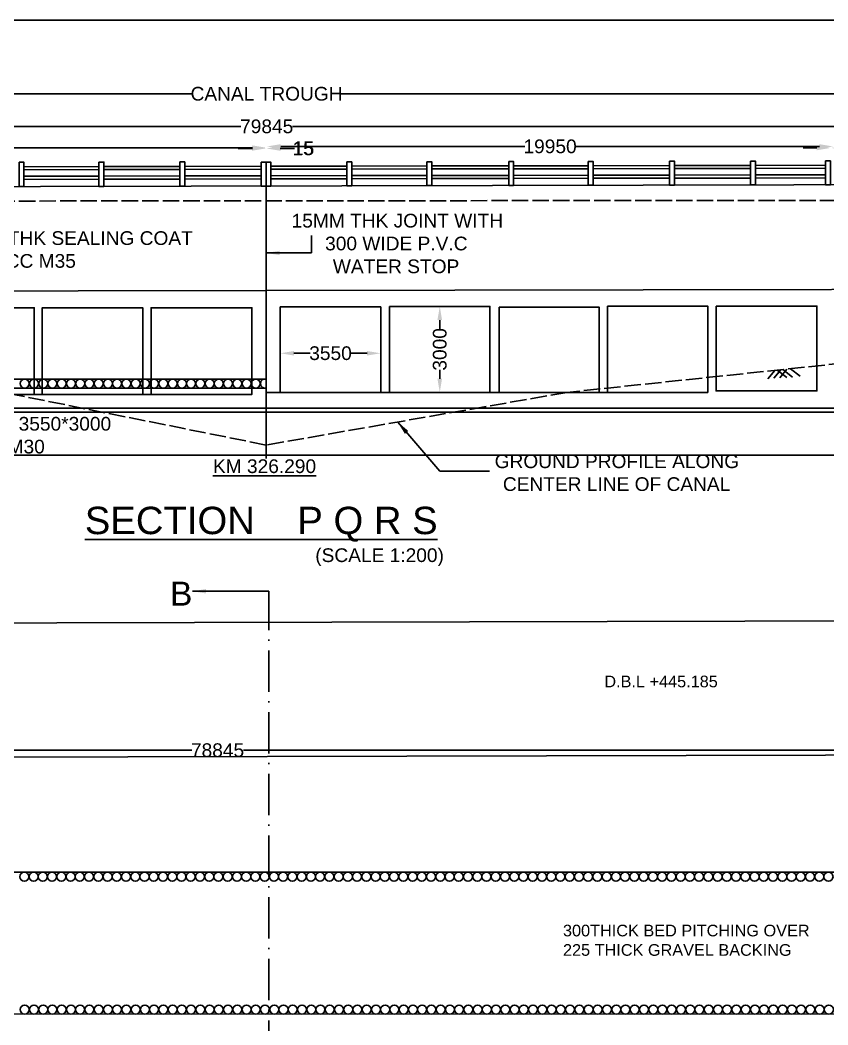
# Model space of a CAD drawing. Header units: millimetres. Extents: x 5124 to 2147772, y 2311 to 45646412.
# Drawn here: x 2106036 to 2117835, y 45631745 to 45646412 of the extents above; entities that cross this region are included whole.
import ezdxf

# ---------------------------------------------------------------- set-up
doc = ezdxf.new("R2010")
doc.units = ezdxf.units.MM
doc.header["$MEASUREMENT"] = 0
doc.linetypes.add('ACAD_ISO02W100', pattern=[15, 12, -3])
doc.linetypes.add('ACAD_ISO10W100', pattern=[18, 12, -3, 0, -3])
for name, color, linetype in [('DIMENSION', 7, 'Continuous'), ('DRAWING', 7, 'Continuous'), ('TEXT', 7, 'Continuous')]:
    doc.layers.add(name, color=color, linetype=linetype)
doc.styles.get("Standard").update_dxf_attribs({"font": 'arial.ttf', "height": 200})
doc.dimstyles.get("Standard").update_dxf_attribs({"dimtxt": 225, "dimasz": 200, "dimexe": 0.18, "dimexo": 0.0625, "dimgap": 0.09, "dimtad": 0, "dimdec": 0, "dimzin": 0, "dimdsep": 46, "dimtxsty": 'Standard', "dimcen": 0.09, "dimse1": 1, "dimse2": 1, "dimadec": 0, "dimazin": 0, "dimtfac": 1, "dimtdec": 0, "dimtofl": 0, "dimtmove": 0, "dimatfit": 3, "dimfxl": 1, "dimtolj": 1, "dimtzin": 0, "dimarcsym": 0})

# ---------------------------------------------------------------- blocks, each defined once
blk = doc.blocks.new('*D84')
at = {"layer": 'Defpoints', "color": 0, "transparency": 16777216}
for p in [(2109629, 45644550), (2101363, 45644321), (2109629, 45644338)]:
    blk.add_point(p, dxfattribs=at)
at = {"layer": 'DIMENSION', "color": 0, "lineweight": -2, "transparency": 16777216}
for p, q in [((2101563, 45644550), (2105129, 45644550)), ((2109429, 45644550), (2105863, 45644550))]:
    blk.add_line(p, q, dxfattribs=at)
at = {"layer": 'DIMENSION', "color": 0, "transparency": 16777216}
for points in [[(2101563, 45644583), (2101563, 45644517), (2101363, 45644550)], [(2109429, 45644583), (2109429, 45644517), (2109629, 45644550)]]:
    blk.add_solid(points, dxfattribs=at)
at = {"layer": 'DIMENSION', "color": 0, "transparency": 16777216, "insert": (2105496, 45644550), "char_height": 200, "attachment_point": 5}
blk.add_mtext('\\A1;19950', dxfattribs=at)
blk = doc.blocks.new('*D85')
at = {"layer": 'Defpoints', "color": 0, "transparency": 16777216}
for p in [(2109634, 45644539), (2109623, 45644338), (2109634, 45644338)]:
    blk.add_point(p, dxfattribs=at)
at = {"layer": 'DIMENSION', "color": 0, "lineweight": -2, "transparency": 16777216}
for p, q in [((2109423, 45644539), (2109223, 45644539)), ((2109834, 45644539), (2110034, 45644539))]:
    blk.add_line(p, q, dxfattribs=at)
at = {"layer": 'DIMENSION', "color": 0, "transparency": 16777216}
for points in [[(2109423, 45644572), (2109423, 45644505), (2109623, 45644539)], [(2109834, 45644572), (2109834, 45644505), (2109634, 45644539)]]:
    blk.add_solid(points, dxfattribs=at)
at = {"layer": 'DIMENSION', "color": 0, "transparency": 16777216, "insert": (2110169, 45644539), "char_height": 200, "attachment_point": 5}
blk.add_mtext('\\A1;15', dxfattribs=at)
blk = doc.blocks.new('*D86')
at = {"layer": 'Defpoints', "color": 0, "transparency": 16777216}
for p in [(2109643, 45644540), (2109629, 45644338), (2109643, 45644338)]:
    blk.add_point(p, dxfattribs=at)
at = {"layer": 'DIMENSION', "color": 0, "lineweight": -2, "transparency": 16777216}
for p, q in [((2109429, 45644540), (2109229, 45644540)), ((2109843, 45644540), (2110043, 45644540))]:
    blk.add_line(p, q, dxfattribs=at)
at = {"layer": 'DIMENSION', "color": 0, "transparency": 16777216}
for points in [[(2109429, 45644574), (2109429, 45644507), (2109629, 45644540)], [(2109843, 45644574), (2109843, 45644507), (2109643, 45644540)]]:
    blk.add_solid(points, dxfattribs=at)
at = {"layer": 'DIMENSION', "color": 0, "transparency": 16777216, "insert": (2110178, 45644540), "char_height": 200, "attachment_point": 5}
blk.add_mtext('\\A1;15', dxfattribs=at)
blk = doc.blocks.new('*D87')
at = {"layer": 'Defpoints', "color": 0, "transparency": 16777216}
for p in [(2117910, 45644568), (2109643, 45644338), (2117910, 45644356)]:
    blk.add_point(p, dxfattribs=at)
at = {"layer": 'DIMENSION', "color": 0, "lineweight": -2, "transparency": 16777216}
for p, q in [((2109843, 45644568), (2113410, 45644568)), ((2117710, 45644568), (2114143, 45644568))]:
    blk.add_line(p, q, dxfattribs=at)
at = {"layer": 'DIMENSION', "color": 0, "transparency": 16777216}
for points in [[(2109843, 45644601), (2109843, 45644534), (2109643, 45644568)], [(2117710, 45644601), (2117710, 45644534), (2117910, 45644568)]]:
    blk.add_solid(points, dxfattribs=at)
at = {"layer": 'DIMENSION', "color": 0, "transparency": 16777216, "insert": (2113777, 45644568), "char_height": 200, "attachment_point": 5}
blk.add_mtext('\\A1;19950', dxfattribs=at)
blk = doc.blocks.new('*D88')
at = {"layer": 'Defpoints', "color": 0, "transparency": 16777216}
for p in [(2117886, 45644546), (2117872, 45644344), (2117886, 45644344)]:
    blk.add_point(p, dxfattribs=at)
at = {"layer": 'DIMENSION', "color": 0, "lineweight": -2, "transparency": 16777216}
for p, q in [((2117672, 45644546), (2117472, 45644546)), ((2118086, 45644546), (2118286, 45644546))]:
    blk.add_line(p, q, dxfattribs=at)
at = {"layer": 'DIMENSION', "color": 0, "transparency": 16777216}
for points in [[(2117672, 45644579), (2117672, 45644512), (2117872, 45644546)], [(2118086, 45644579), (2118086, 45644512), (2117886, 45644546)]]:
    blk.add_solid(points, dxfattribs=at)
at = {"layer": 'DIMENSION', "color": 0, "transparency": 16777216, "insert": (2118421, 45644546), "char_height": 200, "attachment_point": 5}
blk.add_mtext('\\A1;15', dxfattribs=at)
blk = doc.blocks.new('*D90')
at = {"layer": 'Defpoints', "color": 0, "transparency": 16777216}
for p in [(2126153, 45645336), (2126153, 45645293), (2093119, 45645228)]:
    blk.add_point(p, dxfattribs=at)
at = {"layer": 'DIMENSION', "color": 0, "lineweight": -2, "transparency": 16777216}
for p, q in [((2093319, 45645336), (2108544, 45645336)), ((2125953, 45645336), (2110728, 45645336))]:
    blk.add_line(p, q, dxfattribs=at)
at = {"layer": 'DIMENSION', "color": 0, "transparency": 16777216}
for points in [[(2093319, 45645370), (2093319, 45645303), (2093119, 45645336)], [(2125953, 45645370), (2125953, 45645303), (2126153, 45645336)]]:
    blk.add_solid(points, dxfattribs=at)
at = {"layer": 'DIMENSION', "color": 0, "transparency": 16777216, "insert": (2109636, 45645336), "char_height": 200, "attachment_point": 5}
blk.add_mtext('\\A1;CANAL TROUGH', dxfattribs=at)
blk = doc.blocks.new('*D97')
at = {"layer": 'Defpoints', "color": 0, "transparency": 16777216}
for p in [(2109836, 45641549), (2111304, 45641549), (2111304, 45641549)]:
    blk.add_point(p, dxfattribs=at)
at = {"layer": 'DIMENSION', "color": 0, "lineweight": -2, "transparency": 16777216}
for p, q in [((2110036, 45641549), (2110272, 45641549)), ((2111104, 45641549), (2110868, 45641549))]:
    blk.add_line(p, q, dxfattribs=at)
at = {"layer": 'DIMENSION', "color": 0, "transparency": 16777216}
for points in [[(2110036, 45641582), (2110036, 45641516), (2109836, 45641549)], [(2111104, 45641582), (2111104, 45641516), (2111304, 45641549)]]:
    blk.add_solid(points, dxfattribs=at)
at = {"layer": 'DIMENSION', "color": 0, "transparency": 16777216, "insert": (2110570, 45641549), "char_height": 200, "attachment_point": 5}
blk.add_mtext('\\A1;3550', dxfattribs=at)
blk = doc.blocks.new('*D98')
at = {"layer": 'Defpoints', "color": 0, "transparency": 16777216}
for p in [(2112166, 45642234), (2112166, 45640978), (2112166, 45640978)]:
    blk.add_point(p, dxfattribs=at)
at = {"layer": 'DIMENSION', "color": 0, "lineweight": -2, "transparency": 16777216}
for p, q in [((2112166, 45642034), (2112166, 45641904)), ((2112166, 45641178), (2112166, 45641308))]:
    blk.add_line(p, q, dxfattribs=at)
at = {"layer": 'DIMENSION', "color": 0, "transparency": 16777216}
for points in [[(2112132, 45642034), (2112199, 45642034), (2112166, 45642234)], [(2112132, 45641178), (2112199, 45641178), (2112166, 45640978)]]:
    blk.add_solid(points, dxfattribs=at)
at = {"layer": 'DIMENSION', "color": 0, "transparency": 16777216, "insert": (2112166, 45641606), "char_height": 200, "attachment_point": 5, "rotation": 90}
blk.add_mtext('\\A1;3000', dxfattribs=at)
blk = doc.blocks.new('*D160')
at = {"layer": 'Defpoints', "color": 0, "transparency": 16777216}
for p in [(2126153, 45644888), (2126153, 45644860), (2093119, 45644810)]:
    blk.add_point(p, dxfattribs=at)
at = {"layer": 'DIMENSION', "color": 0, "lineweight": -2, "transparency": 16777216}
for p, q in [((2093319, 45644860), (2109261, 45644860)), ((2125953, 45644860), (2110014, 45644860))]:
    blk.add_line(p, q, dxfattribs=at)
at = {"layer": 'DIMENSION', "color": 0, "transparency": 16777216}
for points in [[(2093319, 45644893), (2093319, 45644827), (2093119, 45644860)], [(2125953, 45644893), (2125953, 45644827), (2126153, 45644860)]]:
    blk.add_solid(points, dxfattribs=at)
at = {"layer": 'DIMENSION', "color": 0, "transparency": 16777216, "insert": (2109638, 45644860), "char_height": 200, "attachment_point": 5}
blk.add_mtext('\\A1;79845', dxfattribs=at)
blk = doc.blocks.new('*D161')
at = {"layer": 'Defpoints', "color": 0, "transparency": 16777216}
for p in [(2125954, 45636220), (2093271, 45636143), (2125954, 45635754)]:
    blk.add_point(p, dxfattribs=at)
at = {"layer": 'DIMENSION', "color": 0, "lineweight": -2, "transparency": 16777216}
for p, q in [((2093471, 45635754), (2108544, 45635754)), ((2125754, 45635754), (2109297, 45635754))]:
    blk.add_line(p, q, dxfattribs=at)
at = {"layer": 'DIMENSION', "color": 0, "transparency": 16777216}
for points in [[(2093471, 45635788), (2093471, 45635721), (2093271, 45635754)], [(2125754, 45635788), (2125754, 45635721), (2125954, 45635754)]]:
    blk.add_solid(points, dxfattribs=at)
at = {"layer": 'DIMENSION', "color": 0, "transparency": 16777216, "insert": (2108920, 45635754), "char_height": 200, "attachment_point": 5}
blk.add_mtext('\\A1;78845', dxfattribs=at)

msp = doc.modelspace()

# ---------------------------------------------------------------- linework, layer by layer
at = {"layer": 'DIMENSION'}
for p, q in [((2117237, 45641317.4), (2117135.1, 45641192.2)), ((2117060.2, 45641299.7), (2116958.3, 45641174.5)), ((2117148.1, 45641309), (2117046.2, 45641183.8))]:
    msp.add_line(p, q, dxfattribs=at)
msp.add_lwpolyline([(2147752.8, 45588230.2), (2080364.7, 45588230.2), (2080364.7, 45646412.2), (2147752.8, 45646412.2)], close=True, dxfattribs=at)
for points in [[(2117286.6, 45641323.6), (2117428.4, 45641214)], [(2117093.2, 45641303.1), (2117234.9, 45641193.5)], [(2117174.9, 45641311.8), (2117316.6, 45641202.2)]]:
    msp.add_lwpolyline(points, dxfattribs=at)
at = {"layer": 'DIMENSION', "linetype": 'ACAD_ISO10W100', "ltscale": 50}
msp.add_lwpolyline([(2109669.5, 45599704.8), (2109669.5, 45638075.1)], dxfattribs=at)
at = {"layer": 'DRAWING'}
for points in [[(2106021.8, 45644337.8), (2106093, 45644337.8), (2106093, 45643982.9), (2106021.8, 45643982.9)], [(2107188.7, 45644340.4), (2107259.9, 45644340.4), (2107259.9, 45643985.4), (2107188.7, 45643985.4)], [(2108369, 45644342.9), (2108440.2, 45644342.9), (2108440.2, 45643987.9), (2108369, 45643987.9)], [(2109558, 45644338.4), (2109629.1, 45644338.4), (2109629.1, 45643990.5), (2109557.9, 45643990.4)], [(2109629.1, 45644338.4), (2109700.3, 45644338.4), (2109700.3, 45643990.5), (2109629.1, 45643990.4)], [(2110808.1, 45644341.1), (2110879.3, 45644341.1), (2110879.3, 45643993.2), (2110808.1, 45643993.1)], [(2111977.5, 45644343.6), (2112048.7, 45644343.6), (2112048.7, 45643995.7), (2111977.5, 45643995.6)], [(2113173.8, 45644346.2), (2113245, 45644346.2), (2113245, 45643998.3), (2113173.8, 45643998.1)], [(2114334.1, 45644348.7), (2114405.2, 45644348.7), (2114405.2, 45644000.8), (2114334, 45644000.6)], [(2115523.3, 45644351.2), (2115594.5, 45644351.2), (2115594.5, 45644003.3), (2115523.3, 45644003.2)], [(2116704.9, 45644353.8), (2116776, 45644353.8), (2116776, 45644005.9), (2116704.9, 45644005.7)], [(2117800.8, 45644356.3), (2117872, 45644356.3), (2117872, 45644008.4), (2117800.8, 45644008.2)], [(2104763.1, 45640947.6), (2106242.3, 45640947.6), (2106242.3, 45642213.5), (2104763.1, 45642213.5)], [(2106361, 45640947.6), (2107827.8, 45640947.6), (2107827.8, 45642213.5), (2106361, 45642213.5)], [(2107949.7, 45640947.6), (2109421.9, 45640947.6), (2109421.9, 45642213.5), (2107949.7, 45642213.5)], [(2109836.3, 45642226.6), (2111304, 45642226.6), (2111304, 45640978), (2109836.3, 45640978)], [(2111431.9, 45642233.7), (2112899.5, 45642233.7), (2112899.5, 45640978), (2111431.9, 45640978)], [(2113032.1, 45642219.6), (2114496.2, 45642219.6), (2114496.2, 45640978), (2113032.1, 45640978)], [(2114618, 45642237.4), (2116080.8, 45642237.4), (2116080.8, 45640978), (2114618, 45640978)], [(2116201.3, 45642236.7), (2117674.2, 45642236.7), (2117674.2, 45640999.3), (2116201.3, 45640999.3)]]:
    msp.add_lwpolyline(points, close=True, dxfattribs=at)
for points in [[(2106093, 45644271.7), (2107188.7, 45644273.7)], [(2107259.9, 45644273.9), (2108369, 45644275.9)], [(2108440.2, 45644276), (2109558, 45644278.1)], [(2109629.1, 45640013.8), (2109629.1, 45644322.3)], [(2109700.3, 45644278.4), (2110808.1, 45644280.4)], [(2110879.3, 45644280.5), (2111977.5, 45644282.5)], [(2112048.7, 45644282.7), (2113173.8, 45644284.7)], [(2113245, 45644284.9), (2114334.1, 45644286.9)], [(2114405.2, 45644287), (2115523.3, 45644289.1)], [(2115594.5, 45644289.2), (2116704.9, 45644291.2)], [(2116776, 45644291.4), (2117800.8, 45644293.3)], [(2106093, 45644228.1), (2107188.7, 45644230.1)], [(2106093, 45644132.9), (2107188.7, 45644135)], [(2107259.9, 45644230.3), (2108369, 45644232.3)], [(2107259.9, 45644135.1), (2108369, 45644137.1)], [(2108440.2, 45644232.4), (2109558, 45644234.5)], [(2108440.2, 45644137.3), (2109558, 45644139.3)], [(2109700.3, 45644234.8), (2110808.1, 45644236.8)], [(2109700.3, 45644139.6), (2110808.1, 45644141.6)], [(2110879.3, 45644236.9), (2111977.5, 45644239)], [(2110879.3, 45644141.8), (2111977.5, 45644143.8)], [(2112048.7, 45644239.1), (2113173.8, 45644241.2)], [(2112048.7, 45644143.9), (2113173.8, 45644146)], [(2113245, 45644241.3), (2114334.1, 45644243.3)], [(2113245, 45644146.1), (2114334.1, 45644148.1)], [(2114405.2, 45644243.4), (2115523.3, 45644245.5)], [(2114405.2, 45644148.2), (2115523.3, 45644150.3)], [(2114405.2, 45644102.9), (2115523.3, 45644104.9)], [(2115594.5, 45644245.6), (2116704.9, 45644247.7)], [(2115594.5, 45644150.4), (2116704.9, 45644152.5)], [(2115594.5, 45644105.1), (2116704.9, 45644107.1)], [(2116776, 45644247.8), (2117800.8, 45644249.7)], [(2116776, 45644152.6), (2117800.8, 45644154.5)], [(2116776, 45644107.2), (2117800.8, 45644109.1)], [(2093119.2, 45643955.1), (2126142.5, 45644026)], [(2106093, 45644087.6), (2107188.7, 45644089.6)], [(2107259.9, 45644089.7), (2108369, 45644091.8)], [(2108440.2, 45644091.9), (2109558, 45644094)], [(2109700.3, 45644094.2), (2110808.1, 45644096.3)], [(2110879.3, 45644096.4), (2111977.5, 45644098.4)], [(2112048.7, 45644098.5), (2113173.8, 45644100.6)], [(2113245, 45644100.7), (2114334.1, 45644102.7)], [(2086729.8, 45642436.9), (2088698.4, 45643441.1), (2089960.4, 45643441.1), (2093337.6, 45641173.2), (2109629.1, 45641173.2)], [(2089702.2, 45643441.1), (2093288.9, 45641040.6), (2109629.1, 45641040.6)], [(2093119.2, 45642436.9), (2126145.1, 45642493.7)], [(2106242.3, 45640947.6), (2106361, 45640947.6)], [(2107827.8, 45640947.6), (2107949.7, 45640947.6)], [(2109629.1, 45640978), (2116080.8, 45640978)], [(2093119.2, 45640746.6), (2126142.5, 45640746.6)], [(2093119.2, 45640688.1), (2126142.5, 45640688.1)], [(2093119.2, 45640062.2), (2126142.5, 45640062.2)], [(2082456.1, 45637556.4), (2136714.4, 45637687.7), (2136804.3, 45600563.3), (2082545.9, 45600432)], [(2093336.5, 45635623.7), (2125955, 45635702.6)], [(2093340.5, 45633974.5), (2125950.4, 45633974.2)], [(2093345.5, 45631902.9), (2129110.2, 45631905.2)]]:
    msp.add_lwpolyline(points, dxfattribs=at)
at = {"layer": 'DRAWING', "linetype": 'ACAD_ISO02W100', "ltscale": 20}
for points in [[(2093119.2, 45643761.2), (2126142.5, 45643786.8)], [(2124054.5, 45642040.5), (2114023.6, 45640978), (2109629.1, 45640209.6), (2103380.5, 45641461.2), (2093119.2, 45642266.6), (2082450.1, 45642634)]]:
    msp.add_lwpolyline(points, dxfattribs=at)
at = {"layer": 'DRAWING'}
for centre in [(2106103.8, 45641106.9), (2106238.8, 45641106.9), (2106373.8, 45641106.9), (2106508.8, 45641106.9), (2106643.8, 45641106.9), (2106778.8, 45641106.9), (2106913.8, 45641106.9), (2107048.8, 45641106.9), (2107183.8, 45641106.9), (2107318.8, 45641106.9), (2107453.8, 45641106.9), (2107588.8, 45641106.9), (2107723.8, 45641106.9), (2107858.8, 45641106.9), (2107993.8, 45641106.9), (2108128.8, 45641106.9), (2108263.8, 45641106.9), (2108398.8, 45641106.9), (2108533.8, 45641106.9), (2108668.8, 45641106.9), (2108803.8, 45641106.9), (2108938.8, 45641106.9), (2109073.8, 45641106.9), (2109208.8, 45641106.9), (2109343.8, 45641106.9), (2109478.8, 45641106.9), (2106098.2, 45633908.4), (2106233.2, 45633908.4), (2106368.2, 45633908.4), (2106503.2, 45633908.4), (2106638.2, 45633908.4), (2106773.2, 45633908.4), (2106908.2, 45633908.4), (2107043.2, 45633908.4), (2107178.2, 45633908.4), (2107313.2, 45633908.4), (2107448.2, 45633908.4), (2107583.2, 45633908.4), (2107718.2, 45633908.4), (2107853.2, 45633908.4), (2107988.2, 45633908.4), (2108123.2, 45633908.4), (2108258.2, 45633908.4), (2108393.2, 45633908.4), (2108528.2, 45633908.4), (2108663.2, 45633908.4), (2108798.2, 45633908.4), (2108933.2, 45633908.4), (2109068.2, 45633908.4), (2109203.2, 45633908.4), (2109338.2, 45633908.4), (2109473.2, 45633908.4), (2109608.2, 45633908.4), (2109743.2, 45633908.4), (2109878.2, 45633908.4), (2110013.2, 45633908.4), (2110148.2, 45633908.4), (2110283.2, 45633908.4), (2110418.2, 45633908.4), (2110553.2, 45633908.4), (2110688.2, 45633908.4), (2110823.2, 45633908.4), (2110958.2, 45633908.4), (2111093.2, 45633908.4), (2111228.2, 45633908.4), (2111363.2, 45633908.4), (2111498.2, 45633908.4), (2111633.2, 45633908.4), (2111768.2, 45633908.4), (2111903.2, 45633908.4), (2112038.2, 45633908.4), (2112173.2, 45633908.4), (2112308.2, 45633908.4), (2112443.2, 45633908.4), (2112578.2, 45633908.4), (2112713.2, 45633908.4), (2112848.2, 45633908.4), (2112983.2, 45633908.4), (2113118.2, 45633908.4), (2113253.2, 45633908.4), (2113388.2, 45633908.4), (2113523.2, 45633908.4), (2113658.2, 45633908.4), (2113793.2, 45633908.4), (2113928.2, 45633908.4), (2114063.2, 45633908.4), (2114198.2, 45633908.4), (2114333.2, 45633908.4), (2114468.2, 45633908.4), (2114603.2, 45633908.4), (2114738.2, 45633908.4), (2114873.2, 45633908.4), (2115008.2, 45633908.4), (2115143.2, 45633908.4), (2115278.2, 45633908.4), (2115413.2, 45633908.4), (2115548.2, 45633908.4), (2115683.2, 45633908.4), (2115818.2, 45633908.4), (2115953.2, 45633908.4), (2116088.2, 45633908.4), (2116223.2, 45633908.4), (2116358.2, 45633908.4), (2116493.2, 45633908.4), (2116628.2, 45633908.4), (2116763.2, 45633908.4), (2116898.2, 45633908.4), (2117033.2, 45633908.4), (2117168.2, 45633908.4), (2117303.2, 45633908.4), (2117438.2, 45633908.4), (2117573.2, 45633908.4), (2117708.2, 45633908.4), (2117843.2, 45633908.4), (2106103.4, 45631969.3), (2106238.4, 45631969.3), (2106373.4, 45631969.3), (2106508.4, 45631969.3), (2106643.4, 45631969.3), (2106778.4, 45631969.3), (2106913.4, 45631969.3), (2107048.4, 45631969.3), (2107183.4, 45631969.3), (2107318.4, 45631969.3), (2107453.4, 45631969.3), (2107588.4, 45631969.3), (2107723.4, 45631969.3), (2107858.4, 45631969.3), (2107993.4, 45631969.3), (2108128.4, 45631969.3), (2108263.4, 45631969.3), (2108398.4, 45631969.3), (2108533.4, 45631969.3), (2108668.4, 45631969.3), (2108803.4, 45631969.3), (2108938.4, 45631969.3), (2109073.4, 45631969.3), (2109208.4, 45631969.3), (2109343.4, 45631969.3), (2109478.4, 45631969.3), (2109613.4, 45631969.3), (2109748.4, 45631969.3), (2109883.4, 45631969.3), (2110018.4, 45631969.3), (2110153.4, 45631969.3), (2110288.4, 45631969.3), (2110423.4, 45631969.3), (2110558.4, 45631969.3), (2110693.4, 45631969.3), (2110828.4, 45631969.3), (2110963.4, 45631969.3), (2111098.4, 45631969.3), (2111233.4, 45631969.3), (2111368.4, 45631969.3), (2111503.4, 45631969.3), (2111638.4, 45631969.3), (2111773.4, 45631969.3), (2111908.4, 45631969.3), (2112043.4, 45631969.3), (2112178.4, 45631969.3), (2112313.4, 45631969.3), (2112448.4, 45631969.3), (2112583.4, 45631969.3), (2112718.4, 45631969.3), (2112853.4, 45631969.3), (2112988.4, 45631969.3), (2113123.4, 45631969.3), (2113258.4, 45631969.3), (2113393.4, 45631969.3), (2113528.4, 45631969.3), (2113663.4, 45631969.3), (2113798.4, 45631969.3), (2113933.4, 45631969.3), (2114068.4, 45631969.3), (2114203.4, 45631969.3), (2114338.4, 45631969.3), (2114473.4, 45631969.3), (2114608.4, 45631969.3), (2114743.4, 45631969.3), (2114878.4, 45631969.3), (2115013.4, 45631969.3), (2115148.4, 45631969.3), (2115283.4, 45631969.3), (2115418.4, 45631969.3), (2115553.4, 45631969.3), (2115688.4, 45631969.3), (2115823.4, 45631969.3), (2115958.4, 45631969.3), (2116093.4, 45631969.3), (2116228.4, 45631969.3), (2116363.4, 45631969.3), (2116498.4, 45631969.3), (2116633.4, 45631969.3), (2116768.4, 45631969.3), (2116903.4, 45631969.3), (2117038.4, 45631969.3), (2117173.4, 45631969.3), (2117308.4, 45631969.3), (2117443.4, 45631969.3), (2117578.4, 45631969.3), (2117713.4, 45631969.3), (2117848.4, 45631969.3)]:
    msp.add_circle(centre, 66.2, dxfattribs=at)
msp.add_arc((2109613.8, 45641106.9), 66.2, 76.60641, 283.39359, dxfattribs=at)

# ---------------------------------------------------------------- texts
at = {"layer": 'DIMENSION', "insert": (2108226.6, 45638215.8), "char_height": 350, "width": 611.722, "attachment_point": 1}
msp.add_mtext('B', dxfattribs=at)
at = {"layer": 'TEXT'}
for s, insert, char_height, width, attachment_point in [('\\pi34.449;15MM THK JOINT WITH\\P\\pi523.47;300 WIDE P.V.C \\P\\pi636.56;WATER STOP', (2109967.7, 45643584.7), 200, 3104.778, 1), ('40 THK SEALING COAT \\PIN CC M35', (2105469.4, 45643330.3), 200, 3104.778, 1), ('\\pi5.0928;20 VENT BOX OF 3550*3000\\P\\pi992.81;IN R.C.C M30', (2103665.7, 45640620), 200, 3684.947, 1), ('\\pi11.232;{\\LKM 326.290}', (2108841.8, 45640000.5), 200, 1495.315, 1), ('\\pi8.4352;GROUND PROFILE ALONG \\P\\pi128.35;CENTER LINE OF CANAL', (2112959.2, 45640072.6), 200, 3555.206, 1), ('\\pi342.49;{\\LSECTION    P Q R S}', (2106639, 45639308.7), 400, 5784.848, 1), ('\\pi851.55;(SCALE 1:200)', (2109495.9, 45638701.7), 200, 3555.206, 1), ('D.B.L +445.185', (2116226.6, 45636843.5), 170, 1649.285, 3), ('300THICK BED PITCHING OVER\\P225 THICK GRAVEL BACKING', (2113965.6, 45633207.7), 170, 3732.289, 1)]:
    msp.add_mtext(s, dxfattribs=dict(at, insert=insert, char_height=char_height, width=width, attachment_point=attachment_point))

# ---------------------------------------------------------------- dimensions: what is measured, and where the dimension line sits
at = {"layer": 'DIMENSION'}
for base, p1, p2, text, picture, middle in [((2126152.6, 45645336.2), (2093119.2, 45645228.2), (2126152.6, 45645293.3), 'CANAL TROUGH', '*D90', (2109635.9, 45645336.2)), ((2117909.8, 45644567.6), (2109643.5, 45644338.4), (2117909.8, 45644356), '19950', '*D87', (2113776.6, 45644567.6)), ((2109629.1, 45644550), (2101362.9, 45644320.8), (2109629.1, 45644338.4), '19950', '*D84', (2105496, 45644550)), ((2109634.4, 45644538.6), (2109622.9, 45644338.4), (2109634.4, 45644338.4), '15', '*D85', (2110169.1, 45644538.6)), ((2109643.5, 45644540.4), (2109629.1, 45644338.4), (2109643.5, 45644338.4), '15', '*D86', (2110178.2, 45644540.4)), ((2117886.3, 45644545.8), (2117872, 45644343.8), (2117886.3, 45644343.8), '15', '*D88', (2118421, 45644545.8)), ((2111304, 45641549.1), (2109836.3, 45641549.1), (2111304, 45641549.1), '3550', '*D97', (2110570.1, 45641549.1))]:
    dim = msp.add_linear_dim(base=base, p1=p1, p2=p2, text=text, dimstyle='Standard', dxfattribs=at)
    dim.commit()
    dim.dimension.update_dxf_attribs({"geometry": picture, "text_midpoint": middle})
for base, p1, p2, text, picture, middle in [((2126152.6, 45644860), (2093119.2, 45644810.2), (2126152.6, 45644888.3), '79845', '*D160', (2109637.8, 45644860)), ((2125953.8, 45635754.4), (2093270.9, 45636142.7), (2125953.8, 45636220), '78845', '*D161', (2108920.2, 45635754.4))]:
    dim = msp.add_linear_dim(base=base, p1=p1, p2=p2, text=text, dimstyle='Standard', dxfattribs=at)
    dim.commit()
    dim.dimension.update_dxf_attribs({"geometry": picture, "text_midpoint": middle, "dimtype": 160})
dim = msp.add_linear_dim(base=(2112165.7, 45640978), p1=(2112165.7, 45642233.7), p2=(2112165.7, 45640978), angle=90, text='3000', dimstyle='Standard', dxfattribs=at)
dim.commit()
dim.dimension.update_dxf_attribs({"geometry": '*D98', "text_midpoint": (2112165.7, 45641605.9)})

# ---------------------------------------------------------------- leaders
for points in [[(2109629.1, 45643013.3), (2110291.6, 45643013.3), (2110291.6, 45643268.6)], [(2111551.5, 45640545.7), (2112165.5, 45639826.8), (2112893.4, 45639826.8)], [(2108552.8, 45638075.1), (2109669.5, 45638075.1)]]:
    msp.add_leader(points, dimstyle='Standard', override={"dimgap": 0.09, "dimtad": 0}, dxfattribs=at)

doc.saveas('drawing.dxf')
